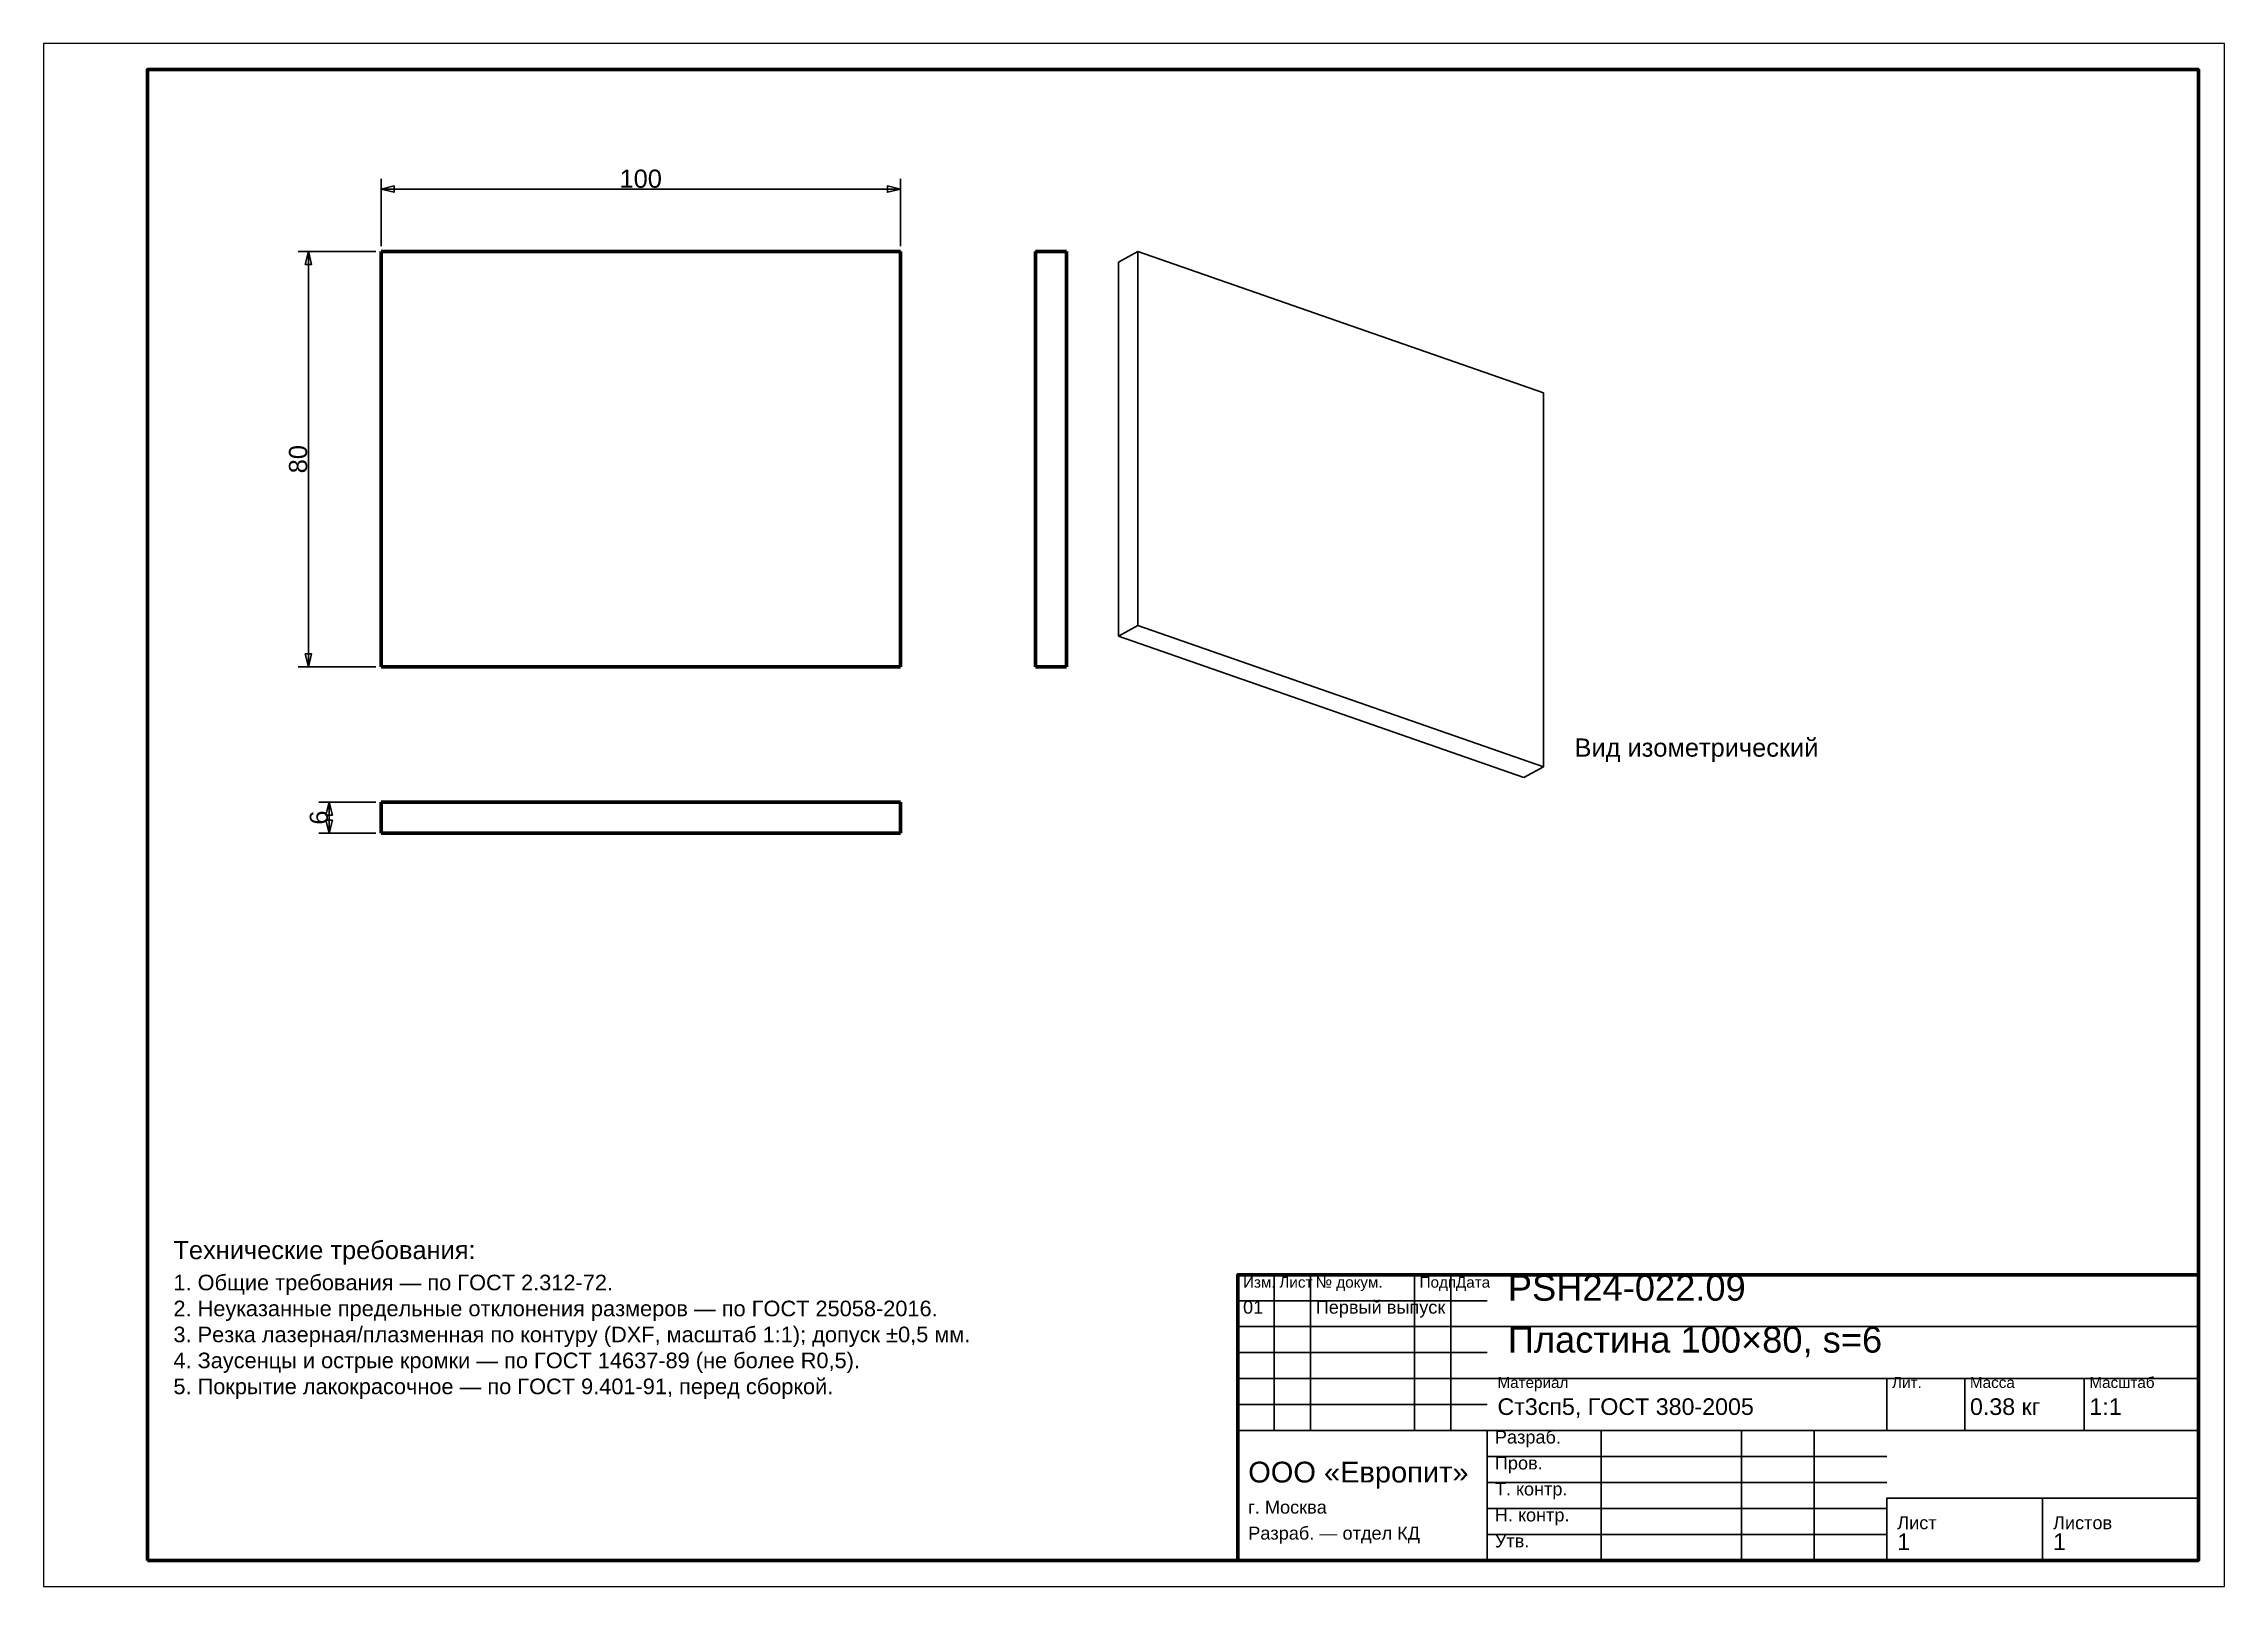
# Model space of a CAD drawing. Header units: millimetres. Extents: x 0 to 420, y 0 to 297.
import ezdxf
from ezdxf.enums import TextEntityAlignment as Align

# ---------------------------------------------------------------- set-up
doc = ezdxf.new("R2010")
doc.units = ezdxf.units.MM
doc.linetypes.add('DASHED', pattern=[1.524, 1.27, -0.254])
doc.styles.add('GOST', font='Arial')

msp = doc.modelspace()

# ---------------------------------------------------------------- linework, layer by layer
at = {"color": 7, "lineweight": 35}
for p, q in [((65, 258), (65, 271)), ((65, 269), (165, 269)), ((165, 258), (165, 271)), ((64, 257), (49, 257)), ((51, 177), (51, 257)), ((64, 177), (49, 177)), ((64, 151), (53, 151)), ((55, 145), (55, 151)), ((64, 145), (53, 145)), ((237, 30), (237, 60)), ((244, 30), (244, 60)), ((264, 30), (264, 60)), ((271, 30), (271, 60)), ((230, 55), (278, 55)), ((230, 50), (278, 50)), ((278, 50), (415, 50)), ((230, 45), (278, 45)), ((230, 40), (278, 40)), ((278, 40), (415, 40)), ((355, 30), (355, 40)), ((370, 30), (370, 40)), ((393, 30), (393, 40)), ((230, 35), (278, 35)), ((230, 30), (278, 30)), ((278, 30), (415, 30)), ((300, 5), (300, 30)), ((327, 5), (327, 30)), ((341, 5), (341, 30)), ((278, 25), (355, 25)), ((278, 20), (355, 20)), ((355, 17), (415, 17)), ((278, 15), (355, 15)), ((278, 10), (355, 10))]:
    msp.add_line(p, q, dxfattribs=at)
at = {"color": 1, "lineweight": 70}
for p, q in [((65, 257), (65, 177)), ((165, 257), (65, 257)), ((165, 177), (165, 257)), ((191, 177), (191, 257)), ((191, 257), (197, 257)), ((197, 257), (197, 177)), ((165, 177), (65, 177)), ((197, 177), (191, 177)), ((65, 151), (65, 145)), ((65, 151), (165, 151)), ((165, 145), (165, 151)), ((165, 145), (65, 145))]:
    msp.add_line(p, q, dxfattribs=at)
at = {"color": 5, "linetype": 'DASHED', "lineweight": 35}
for p, q in [((65, 257), (165, 257)), ((65, 177), (65, 257)), ((165, 257), (165, 177)), ((197, 257), (191, 257)), ((191, 257), (191, 177)), ((197, 177), (197, 257)), ((165, 177), (65, 177)), ((191, 177), (197, 177)), ((65, 145), (65, 151)), ((65, 151), (165, 151)), ((165, 151), (165, 145)), ((65, 145), (165, 145))]:
    msp.add_line(p, q, dxfattribs=at)
at = {"color": 1, "lineweight": 35}
for p, q in [((207, 254.96), (210.75, 257)), ((210.75, 257), (210.75, 184.99)), ((288.84, 229.78), (210.75, 257)), ((207, 182.95), (207, 254.96)), ((288.84, 157.77), (288.84, 229.78)), ((210.75, 184.99), (207, 182.95)), ((210.75, 184.99), (288.84, 157.77)), ((207, 182.95), (285.09, 155.73)), ((285.09, 155.73), (288.84, 157.77))]:
    msp.add_line(p, q, dxfattribs=at)
at = {"color": 7, "lineweight": 25}
msp.add_lwpolyline([(0, 0), (420, 0), (420, 297), (0, 297)], close=True, dxfattribs=at)
at = {"color": 7, "lineweight": 70}
for points in [[(20, 5), (415, 5), (415, 292), (20, 292)], [(230, 5), (415, 5), (415, 60), (230, 60)]]:
    msp.add_lwpolyline(points, close=True, dxfattribs=at)
at = {"color": 7, "lineweight": 35}
for points in [[(65, 269), (67.5, 268.38), (67.5, 269.62)], [(165, 269), (162.5, 269.62), (162.5, 268.38)], [(51, 257), (50.38, 254.5), (51.62, 254.5)], [(51, 177), (51.62, 179.5), (50.38, 179.5)], [(55, 151), (54.38, 148.5), (55.62, 148.5)], [(55, 145), (55.62, 147.5), (54.38, 147.5)], [(230, 5), (278, 5), (278, 30), (230, 30)], [(355, 5), (385, 5), (385, 17), (355, 17)], [(385, 5), (415, 5), (415, 17), (385, 17)]]:
    msp.add_lwpolyline(points, close=True, dxfattribs=at)

# ---------------------------------------------------------------- texts
at = {"color": 7, "style": 'GOST'}
msp.add_text('100', height=3.5, dxfattribs=at).set_placement((115, 271), align=Align.MIDDLE)
for s, p in [('80', (49, 217)), ('6', (53, 148))]:
    msp.add_text(s, height=3.5, rotation=90, dxfattribs=at).set_placement(p, align=Align.MIDDLE)
at = {"color": 3, "style": 'GOST'}
for s, height, p in [('Вид изометрический', 3.5, (294.84, 159.73)), ('Технические требования:', 3.5, (25, 63)), ('1. Общие требования — по ГОСТ 2.312-72.', 3, (25, 57)), ('Изм.', 2.1, (231, 57.5)), ('Лист', 2.1, (238, 57.5)), ('№ докум.', 2.1, (245, 57.5)), ('Подп.', 2.1, (265, 57.5)), ('Дата', 2.1, (272, 57.5)), ('PSH24-022.09', 5, (282, 55)), ('2. Неуказанные предельные отклонения размеров — по ГОСТ 25058-2016.', 3, (25, 52)), ('01', 2.5, (231, 52.5)), ('Первый выпуск', 2.5, (245, 52.5)), ('3. Резка лазерная/плазменная по контуру (DXF, масштаб 1:1); допуск ±0,5 мм.', 3, (25, 47)), ('Пластина 100×80, s=6', 5, (282, 45)), ('4. Заусенцы и острые кромки — по ГОСТ 14637-89 (не более R0,5).', 3, (25, 42)), ('5. Покрытие лакокрасочное — по ГОСТ 9.401-91, перед сборкой.', 3, (25, 37)), ('Материал', 2.1, (280, 38.2)), ('Лит.', 2.1, (356, 38.2)), ('Масса', 2.1, (371, 38.2)), ('Масштаб', 2.1, (394, 38.2)), ('Ст3сп5, ГОСТ 380-2005', 3.2, (280, 33)), ('0.38 кг', 3.2, (371, 33)), ('1:1', 3.2, (394, 33)), ('Разраб.', 2.5, (279.5, 27.5)), ('ООО «Европит»', 4, (232, 20)), ('Пров.', 2.5, (279.5, 22.5)), ('Т. контр.', 2.5, (279.5, 17.5)), ('г. Москва', 2.5, (232, 14)), ('Н. контр.', 2.5, (279.5, 12.5)), ('Лист', 2.5, (357, 11)), ('Листов', 2.5, (387, 11)), ('Разраб. — отдел КД', 2.5, (232, 9)), ('Утв.', 2.5, (279.5, 7.5)), ('1', 3.2, (357, 7)), ('1', 3.2, (387, 7))]:
    msp.add_text(s, height=height, dxfattribs=at).set_placement(p)

doc.saveas('drawing.dxf')
